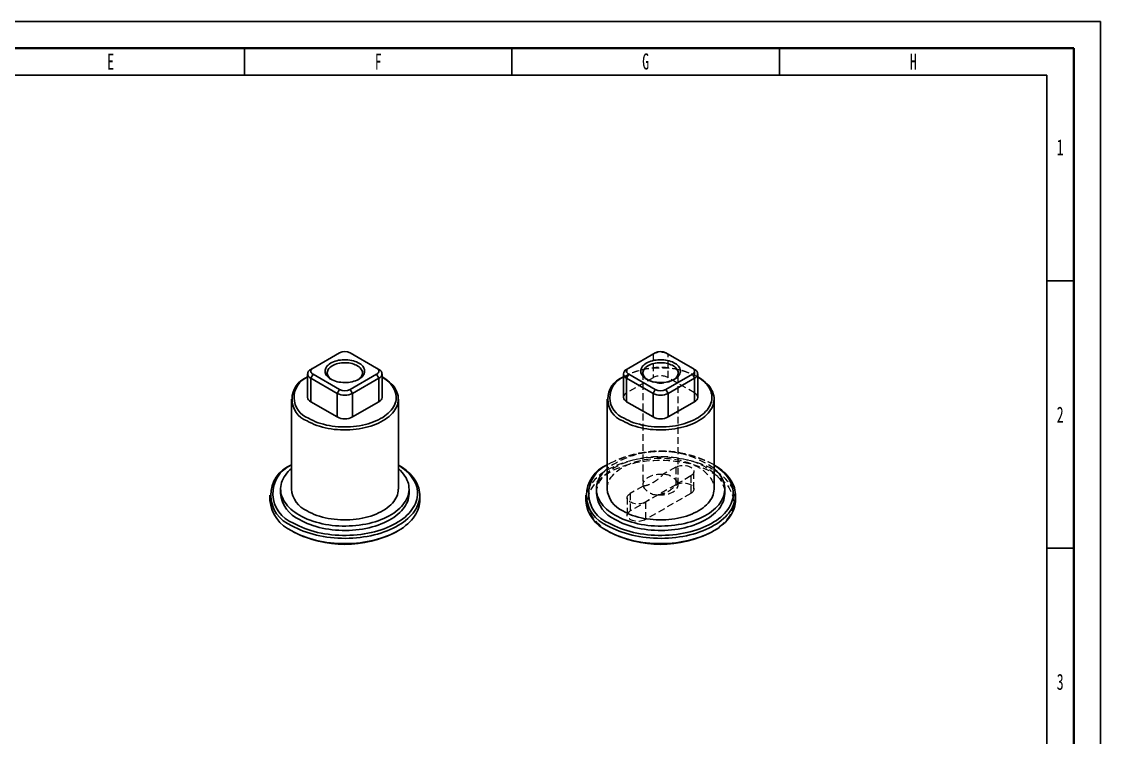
# Model space of a CAD drawing. Header units: millimetres. Extents: x 0 to 420, y 1 to 298.
# Drawn here: x 218.3 to 420, y 164.1 to 298 of the extents above; entities that cross this region are included whole.
import ezdxf

# ---------------------------------------------------------------- set-up
doc = ezdxf.new("R2010")
doc.units = ezdxf.units.MM
doc.linetypes.add('HIDDEN', pattern=[1.905, 1.27, -0.635])
doc.layers.add('SLD-0', color=179, linetype='Continuous')
doc.layers.add('도면층1', color=4, linetype='Continuous', lineweight=35)
doc.layers.add('도면층2', color=3, linetype='Continuous', lineweight=25)
doc.styles.add('SLDTEXTSTYLE9', font='TXT', dxfattribs={"width": 0.638186})

msp = doc.modelspace()

# ---------------------------------------------------------------- linework, layer by layer
at = {"color": 7, "linetype": 'Continuous', "lineweight": 25}
for p, q in [((277.7671, 236.0532), (272.8173, 233.1958)), ((284.6967, 233.1958), (279.747, 236.0532)), ((336.789, 236.0532), (331.8393, 233.1958)), ((343.7187, 233.1958), (338.7689, 236.0532)), ((271.8073, 232.1344), (271.8073, 227.7251)), ((272.8173, 233.1958), (272.393, 232.9508)), ((272.8173, 232.0528), (272.393, 231.318)), ((272.8173, 232.0528), (277.7671, 229.1954)), ((279.747, 229.1954), (284.6967, 232.0528)), ((285.121, 232.9508), (284.6967, 233.1958)), ((285.121, 231.318), (284.6967, 232.0528)), ((285.7068, 227.7251), (285.7068, 232.1344)), ((330.8292, 232.1344), (330.8292, 227.7251)), ((331.8393, 233.1958), (331.415, 232.9508)), ((331.8393, 232.0528), (331.415, 231.318)), ((331.8393, 232.0528), (336.789, 229.1954)), ((338.7689, 229.1954), (343.7187, 232.0528)), ((344.1429, 232.9508), (343.7187, 233.1958)), ((344.1429, 231.318), (343.7187, 232.0528)), ((344.7287, 227.7251), (344.7287, 232.1344)), ((271.8073, 231.5506), (271.6848, 231.4798)), ((277.3428, 228.4606), (272.393, 231.318)), ((272.393, 231.318), (272.393, 226.9087)), ((285.121, 231.318), (280.1712, 228.4606)), ((285.121, 226.9087), (285.121, 231.318)), ((285.8292, 231.4798), (285.7068, 231.5506)), ((330.8292, 231.5506), (330.7068, 231.4798)), ((336.3648, 228.4606), (331.415, 231.318)), ((331.415, 231.318), (331.415, 226.9087)), ((344.1429, 231.318), (339.1932, 228.4606)), ((344.1429, 226.9087), (344.1429, 231.318)), ((344.8512, 231.4798), (344.7287, 231.5506)), ((277.7671, 229.1954), (277.3428, 228.4606)), ((277.3428, 224.0513), (277.3428, 228.4606)), ((279.747, 229.1954), (280.1712, 228.4606)), ((280.1712, 228.4606), (280.1712, 224.0513)), ((336.789, 229.1954), (336.3648, 228.4606)), ((336.3648, 224.0513), (336.3648, 228.4606)), ((338.7689, 229.1954), (339.1932, 228.4606)), ((339.1932, 228.4606), (339.1932, 224.0513)), ((268.757, 227.3985), (268.757, 210.5777)), ((277.3428, 224.0513), (272.393, 226.9087)), ((285.121, 226.9087), (280.1712, 224.0513)), ((288.757, 210.5777), (288.757, 227.3985)), ((327.779, 227.3985), (327.779, 210.5777)), ((336.3648, 224.0513), (331.415, 226.9087)), ((344.1429, 226.9087), (339.1932, 224.0513)), ((347.779, 210.5777), (347.779, 227.3985)), ((266.757, 210.5777), (266.757, 209.7612)), ((290.757, 209.7612), (290.757, 210.5777)), ((325.779, 210.5777), (325.779, 209.7612)), ((349.779, 209.7612), (349.779, 210.5777)), ((264.757, 209.4346), (264.757, 208.4547)), ((292.757, 208.4547), (292.757, 209.4346)), ((323.779, 209.4346), (323.779, 208.4547)), ((351.779, 208.4547), (351.779, 209.4346)), ((268.8559, 202.7408), (269.1388, 202.5774)), ((288.3752, 202.5774), (288.6581, 202.7408)), ((327.8779, 202.7408), (328.1608, 202.5774)), ((347.3972, 202.5774), (347.6801, 202.7408))]:
    msp.add_line(p, q, dxfattribs=at)
at = {"color": 7, "linetype": 'HIDDEN', "lineweight": 18}
for p, q in [((336.3648, 235.8082), (336.789, 236.0532)), ((339.1932, 235.8082), (338.7689, 236.0532)), ((331.415, 232.9508), (336.3648, 235.8082)), ((336.3648, 235.8082), (336.3648, 231.3989)), ((339.1932, 235.8082), (344.1429, 232.9508)), ((339.1932, 231.3989), (339.1932, 235.8082)), ((331.415, 228.5415), (331.415, 232.9508)), ((334.479, 232.2977), (334.479, 211.3943)), ((341.079, 211.3943), (341.079, 232.2977)), ((344.1429, 232.9508), (344.1429, 228.5415)), ((330.9896, 231.6432), (330.8292, 231.5506)), ((336.3648, 231.3989), (331.415, 228.5415)), ((335.1622, 231.1142), (335.4451, 230.9509)), ((344.1429, 228.5415), (339.1932, 231.3989)), ((340.1128, 230.9509), (340.3957, 231.1142)), ((344.7287, 231.5506), (344.5683, 231.6432)), ((328.1608, 215.3119), (327.8779, 215.1485)), ((340.6074, 214.6599), (338.2208, 213.2822)), ((340.6074, 214.6599), (340.6074, 211.3937)), ((344.0216, 210.5773), (344.0216, 213.8435)), ((347.6801, 215.1485), (347.3972, 215.3119)), ((343.4358, 213.0271), (341.0493, 211.6494)), ((343.4358, 213.0271), (343.4358, 209.7609)), ((340.6074, 211.3937), (332.1221, 206.4953)), ((334.5087, 211.1392), (332.1221, 209.7615)), ((332.1221, 209.7615), (332.1221, 206.4953)), ((343.4358, 209.7609), (334.9505, 204.8625)), ((331.5363, 208.945), (331.5363, 205.6789)), ((337.3371, 209.5064), (334.9505, 208.1286)), ((334.9505, 208.1286), (334.9505, 204.8625))]:
    msp.add_line(p, q, dxfattribs=at)
at = {"color": 7, "linetype": 'Continuous', "lineweight": 25, "flags": 128}
for points in [[(276.1407, 231.114), (275.9004, 231.2668), (275.6868, 231.4323), (275.5018, 231.6089), (275.3473, 231.795), (275.2245, 231.9889), (275.1348, 232.1887), (275.0789, 232.3925), (275.0573, 232.5985), (275.0702, 232.8048), (275.1176, 233.0094), (275.199, 233.2103), (275.3136, 233.4058), (275.4603, 233.594), (275.6378, 233.7732), (275.8444, 233.9416), (276.0783, 234.0978), (276.3371, 234.2401), (276.6185, 234.3674), (276.9199, 234.4784), (277.2385, 234.5721), (277.5712, 234.6476), (277.915, 234.7043), (278.2667, 234.7415), (278.6229, 234.7589), (278.9804, 234.7564), (279.3358, 234.734), (279.6858, 234.6919), (280.0271, 234.6305), (280.3566, 234.5504), (280.6712, 234.4523), (280.9678, 234.3371), (281.2438, 234.2059), (281.4966, 234.06), (281.7239, 233.9006), (281.9234, 233.7293), (282.0934, 233.5478), (282.2322, 233.3576), (282.3385, 233.1605), (282.4115, 232.9585), (282.4503, 232.7533), (282.4546, 232.5469), (282.4244, 232.3413), (282.3599, 232.1383), (282.2618, 231.9398), (282.131, 231.7477), (281.9687, 231.5638), (281.7764, 231.3898), (281.5559, 231.2273), (281.3093, 231.0779), (281.0389, 230.9429), (280.7471, 230.8236), (280.4368, 230.7212), (280.1107, 230.6365), (279.7721, 230.5703), (279.4239, 230.5234), (279.0696, 230.496), (278.7123, 230.4885), (278.3554, 230.501), (278.0023, 230.5333), (277.6562, 230.5851), (277.3205, 230.6559), (276.9981, 230.7452), (276.6921, 230.8519), (276.4054, 230.9753), (276.1407, 231.114)], [(281.2242, 231.0325), (281.2636, 231.0586), (281.471, 231.214), (281.6496, 231.3808), (281.7976, 231.5574), (281.9134, 231.7418), (281.9957, 231.9321), (282.0436, 232.1263), (282.0567, 232.3222), (282.0349, 232.518), (281.9783, 232.7114), (281.8875, 232.9004), (281.7636, 233.083), (281.6078, 233.2573), (281.4218, 233.4214), (281.2075, 233.5737), (280.9672, 233.7123), (280.7036, 233.836), (280.4193, 233.9434), (280.1173, 234.0334), (279.801, 234.1049), (279.4736, 234.1573), (279.1385, 234.19), (278.7995, 234.2026), (278.46, 234.195), (278.1236, 234.1673), (277.794, 234.1198), (277.4745, 234.053), (277.1687, 233.9676), (276.8797, 233.8645), (276.6106, 233.7447), (276.3642, 233.6097), (276.1433, 233.4607), (275.95, 233.2994), (275.7864, 233.1274), (275.6544, 232.9467), (275.5553, 232.7591), (275.49, 232.5666), (275.4595, 232.3713), (275.4638, 232.1752), (275.5031, 231.9803), (275.5769, 231.7889), (275.6844, 231.6028), (275.8244, 231.4241), (275.9956, 231.2547), (276.196, 231.0963), (276.2898, 231.0325)], [(335.1627, 231.114), (334.9224, 231.2668), (334.7088, 231.4323), (334.5238, 231.6089), (334.3692, 231.795), (334.2465, 231.9889), (334.1568, 232.1887), (334.1008, 232.3925), (334.0792, 232.5985), (334.0922, 232.8048), (334.1396, 233.0094), (334.2209, 233.2103), (334.3355, 233.4058), (334.4822, 233.594), (334.6598, 233.7732), (334.8664, 233.9416), (335.1002, 234.0978), (335.3591, 234.2401), (335.6405, 234.3674), (335.9419, 234.4784), (336.2604, 234.5721), (336.5932, 234.6476), (336.937, 234.7043), (337.2886, 234.7415), (337.6449, 234.7589), (338.0024, 234.7564), (338.3578, 234.734), (338.7078, 234.6919), (339.0491, 234.6305), (339.3786, 234.5504), (339.6931, 234.4523), (339.9898, 234.3371), (340.2658, 234.2059), (340.5186, 234.06), (340.7458, 233.9006), (340.9454, 233.7293), (341.1153, 233.5478), (341.2541, 233.3576), (341.3605, 233.1605), (341.4334, 232.9585), (341.4722, 232.7533), (341.4765, 232.5469), (341.4463, 232.3413), (341.3819, 232.1383), (341.2838, 231.9398), (341.153, 231.7477), (340.9907, 231.5638), (340.7984, 231.3898), (340.5779, 231.2273), (340.3313, 231.0779), (340.0608, 230.9429), (339.7691, 230.8236), (339.4587, 230.7212), (339.1327, 230.6365), (338.794, 230.5703), (338.4459, 230.5234), (338.0915, 230.496), (337.7343, 230.4885), (337.3774, 230.501), (337.0243, 230.5333), (336.6782, 230.5851), (336.3424, 230.6559), (336.02, 230.7452), (335.7141, 230.8519), (335.4274, 230.9753), (335.1627, 231.114)], [(340.2461, 231.0325), (340.2855, 231.0586), (340.493, 231.214), (340.6716, 231.3808), (340.8196, 231.5574), (340.9353, 231.7418), (341.0176, 231.9321), (341.0656, 232.1263), (341.0787, 232.3222), (341.0568, 232.518), (341.0002, 232.7114), (340.9095, 232.9004), (340.7855, 233.083), (340.6297, 233.2573), (340.4437, 233.4214), (340.2294, 233.5737), (339.9892, 233.7123), (339.7255, 233.836), (339.4412, 233.9434), (339.1393, 234.0334), (338.8229, 234.1049), (338.4955, 234.1573), (338.1605, 234.19), (337.8215, 234.2026), (337.4819, 234.195), (337.1456, 234.1673), (336.8159, 234.1198), (336.4965, 234.053), (336.1907, 233.9676), (335.9017, 233.8645), (335.6326, 233.7447), (335.3862, 233.6097), (335.1652, 233.4607), (334.9719, 233.2994), (334.8084, 233.1274), (334.6764, 232.9467), (334.5772, 232.7591), (334.512, 232.5666), (334.4814, 232.3713), (334.4858, 232.1752), (334.5251, 231.9803), (334.5989, 231.7889), (334.7063, 231.6028), (334.8464, 231.4241), (335.0175, 231.2547), (335.218, 231.0963), (335.3118, 231.0325)], [(272.8173, 233.1958), (272.6746, 233.0994), (272.5598, 232.9912), (272.4758, 232.8741), (272.4245, 232.7508), (272.4073, 232.6243), (272.4245, 232.4979), (272.4758, 232.3746), (272.5598, 232.2574), (272.6746, 232.1493), (272.8173, 232.0528)], [(284.6967, 232.0528), (284.8394, 232.1493), (284.9542, 232.2574), (285.0382, 232.3746), (285.0895, 232.4979), (285.1068, 232.6243), (285.0895, 232.7508), (285.0382, 232.8741), (284.9542, 232.9912), (284.8394, 233.0994), (284.6967, 233.1958)], [(331.8393, 233.1958), (331.6966, 233.0994), (331.5818, 232.9912), (331.4977, 232.8741), (331.4465, 232.7508), (331.4292, 232.6243), (331.4465, 232.4979), (331.4977, 232.3746), (331.5818, 232.2574), (331.6966, 232.1493), (331.8393, 232.0528)], [(343.7187, 232.0528), (343.8613, 232.1493), (343.9761, 232.2574), (344.0602, 232.3746), (344.1115, 232.4979), (344.1287, 232.6243), (344.1115, 232.7508), (344.0602, 232.8741), (343.9761, 232.9912), (343.8613, 233.0994), (343.7187, 233.1958)], [(285.8292, 231.4798), (286.0326, 231.3589), (286.4227, 231.1056), (286.7863, 230.8395), (287.1223, 230.5615), (287.4295, 230.2727), (287.7067, 229.9739), (287.9531, 229.6662), (288.1678, 229.3508), (288.3501, 229.0286), (288.4992, 228.7008), (288.6148, 228.3684), (288.6965, 228.0328), (288.7438, 227.695), (288.7567, 227.3561), (288.7352, 227.0174), (288.6793, 226.68), (288.5891, 226.3451), (288.4651, 226.0138), (288.3076, 225.6872), (288.1171, 225.3666), (287.8944, 225.053), (287.6403, 224.7475), (287.3554, 224.4511), (287.041, 224.1649), (286.698, 223.8898), (286.3276, 223.6268), (285.9311, 223.3768), (285.5099, 223.1407), (285.0654, 222.9192), (284.5992, 222.7132), (284.1128, 222.5234), (283.608, 222.3503), (283.0864, 222.1947), (282.5499, 222.057), (282.0003, 221.9377), (281.4396, 221.8372), (280.8696, 221.7559), (280.2923, 221.694), (279.7098, 221.6519), (279.1239, 221.6295), (278.5368, 221.627), (277.9505, 221.6444), (277.3669, 221.6816), (276.7881, 221.7386), (276.2161, 221.8151), (275.6529, 221.9108), (275.1003, 222.0254), (274.5604, 222.1585), (274.0349, 222.3097), (273.5258, 222.4785), (273.0346, 222.6642), (272.5632, 222.8662), (272.1131, 223.0839), (271.6859, 223.3164)], [(271.9688, 223.8063), (272.3869, 223.579), (272.8278, 223.3665), (273.29, 223.1696), (273.7717, 222.989), (274.2712, 222.8254), (274.7868, 222.6793), (275.3167, 222.5512), (275.8588, 222.4417), (276.4113, 222.3511), (276.9723, 222.2797), (277.5396, 222.2279), (278.1112, 222.1957), (278.6852, 222.1833), (279.2594, 222.1907), (279.8319, 222.218), (280.4005, 222.2649), (280.9632, 222.3314), (281.518, 222.4173), (282.0629, 222.5221), (282.596, 222.6455), (283.1153, 222.7872), (283.6191, 222.9465), (284.1054, 223.1229), (284.5726, 223.3158), (285.019, 223.5244), (285.4429, 223.7481), (285.8429, 223.9861), (286.2176, 224.2374), (286.5656, 224.5012), (286.8856, 224.7766), (287.1765, 225.0625), (287.4372, 225.3579), (287.6669, 225.6619), (287.8647, 225.9732), (288.0299, 226.2907), (288.1619, 226.6134), (288.2602, 226.9401), (288.3245, 227.2696), (288.3546, 227.6007), (288.3503, 227.9323), (288.3117, 228.2631), (288.2388, 228.592), (288.132, 228.9178), (287.9917, 229.2394), (287.8183, 229.5555), (287.6124, 229.865), (287.3749, 230.1669), (287.1065, 230.4601), (286.8082, 230.7435), (286.4811, 231.016), (286.1264, 231.2768), (285.7453, 231.5249), (285.7068, 231.5483)], [(344.8512, 231.4798), (345.0546, 231.3589), (345.4447, 231.1056), (345.8083, 230.8395), (346.1443, 230.5615), (346.4514, 230.2727), (346.7287, 229.9739), (346.9751, 229.6662), (347.1898, 229.3508), (347.372, 229.0286), (347.5212, 228.7008), (347.6368, 228.3684), (347.7184, 228.0328), (347.7658, 227.695), (347.7787, 227.3561), (347.7572, 227.0174), (347.7012, 226.68), (347.6111, 226.3451), (347.487, 226.0138), (347.3295, 225.6872), (347.1391, 225.3666), (346.9164, 225.053), (346.6622, 224.7475), (346.3774, 224.4511), (346.063, 224.1649), (345.7199, 223.8898), (345.3496, 223.6268), (344.9531, 223.3768), (344.5319, 223.1407), (344.0874, 222.9192), (343.6211, 222.7132), (343.1348, 222.5234), (342.6299, 222.3503), (342.1084, 222.1947), (341.5719, 222.057), (341.0223, 221.9377), (340.4616, 221.8372), (339.8916, 221.7559), (339.3143, 221.694), (338.7317, 221.6519), (338.1459, 221.6295), (337.5588, 221.627), (336.9724, 221.6444), (336.3889, 221.6816), (335.8101, 221.7386), (335.2381, 221.8151), (334.6748, 221.9108), (334.1223, 222.0254), (333.5824, 222.1585), (333.0569, 222.3097), (332.5477, 222.4785), (332.0566, 222.6642), (331.5851, 222.8662), (331.1351, 223.0839), (330.7079, 223.3164)], [(330.9907, 223.8063), (331.4089, 223.579), (331.8498, 223.3665), (332.3119, 223.1696), (332.7936, 222.989), (333.2932, 222.8254), (333.8088, 222.6793), (334.3386, 222.5512), (334.8808, 222.4417), (335.4333, 222.3511), (335.9942, 222.2797), (336.5615, 222.2279), (337.1332, 222.1957), (337.7072, 222.1833), (338.2814, 222.1907), (338.8538, 222.218), (339.4224, 222.2649), (339.9851, 222.3314), (340.5399, 222.4173), (341.0848, 222.5221), (341.6179, 222.6455), (342.1373, 222.7872), (342.641, 222.9465), (343.1274, 223.1229), (343.5946, 223.3158), (344.0409, 223.5244), (344.4649, 223.7481), (344.8649, 223.9861), (345.2396, 224.2374), (345.5875, 224.5012), (345.9075, 224.7766), (346.1984, 225.0625), (346.4592, 225.3579), (346.6889, 225.6619), (346.8867, 225.9732), (347.0519, 226.2907), (347.1839, 226.6134), (347.2822, 226.9401), (347.3465, 227.2696), (347.3766, 227.6007), (347.3723, 227.9323), (347.3336, 228.2631), (347.2608, 228.592), (347.154, 228.9178), (347.0136, 229.2394), (346.8402, 229.5555), (346.6344, 229.865), (346.3969, 230.1669), (346.1285, 230.4601), (345.8302, 230.7435), (345.5031, 231.016), (345.1484, 231.2768), (344.7672, 231.5249), (344.7287, 231.5483)], [(268.757, 214.407), (268.5004, 214.1737), (268.1834, 213.8535), (267.8964, 213.524), (267.6401, 213.1861), (267.4154, 212.8408), (267.2228, 212.4892), (267.063, 212.1321), (266.9362, 211.7706), (266.843, 211.4057), (266.7836, 211.0385), (266.7581, 210.6699), (266.7666, 210.3012), (266.8091, 209.9331), (266.8854, 209.567), (266.9954, 209.2036), (267.1388, 208.8442), (267.3151, 208.4897), (267.5238, 208.1411), (267.7644, 207.7995), (268.0361, 207.4656), (268.3382, 207.1407), (268.6698, 206.8254), (269.0301, 206.5208), (269.4179, 206.2277), (269.8321, 205.9469), (270.2717, 205.6793)], [(288.757, 215.0908), (288.8983, 215.0063), (289.3632, 214.71), (289.8022, 214.4007), (290.2141, 214.0793), (290.598, 213.7466), (290.9529, 213.4032), (291.2779, 213.0502), (291.5723, 212.6883), (291.8354, 212.3185), (292.0664, 211.9416), (292.2649, 211.5585), (292.4303, 211.1703), (292.5623, 210.7778), (292.6605, 210.382), (292.7246, 209.9839), (292.7546, 209.5845), (292.7503, 209.1847), (292.7118, 208.7855), (292.6391, 208.3879), (292.5325, 207.9929), (292.3921, 207.6014), (292.2184, 207.2143), (292.0117, 206.8327), (291.7726, 206.4575), (291.5016, 206.0896), (291.1995, 205.7298), (290.8669, 205.3791), (290.5047, 205.0384), (290.1137, 204.7084), (289.6949, 204.3899), (289.2494, 204.0838), (288.7782, 203.7908), (288.2824, 203.5116), (287.7634, 203.247), (287.2223, 202.9974), (286.6605, 202.7636), (286.0794, 202.5461), (285.4803, 202.3455), (284.8648, 202.1622), (284.2343, 201.9968), (283.5905, 201.8495), (282.9348, 201.7208), (282.2688, 201.611), (281.5943, 201.5203), (280.9129, 201.4489), (280.2261, 201.3972), (279.5358, 201.3651), (278.8436, 201.3527), (278.1511, 201.3601), (277.4602, 201.3873), (276.7724, 201.4342), (276.0895, 201.5006), (275.4131, 201.5865), (274.7448, 201.6915), (274.0864, 201.8156), (273.4395, 201.9582), (272.8055, 202.1192), (272.1861, 202.298), (271.5828, 202.4944), (270.997, 202.7077), (270.4303, 202.9374), (269.8839, 203.1831), (269.3592, 203.4441), (268.8575, 203.7197)], [(269.1404, 204.2096), (269.6357, 203.9377), (270.1541, 203.6805), (270.6942, 203.4386), (271.2546, 203.2127), (271.834, 203.0034), (272.431, 202.8111), (273.0438, 202.6364), (273.6712, 202.4797), (274.3113, 202.3414), (274.9627, 202.2218), (275.6237, 202.1213), (276.2926, 202.0401), (276.9677, 201.9783), (277.6474, 201.9363), (278.3298, 201.914), (279.0133, 201.9115), (279.6962, 201.9288), (280.3767, 201.966), (281.0531, 202.0228), (281.7238, 202.0992), (282.3869, 202.1949), (283.0408, 202.3097), (283.6839, 202.4434), (284.3146, 202.5955), (284.9313, 202.7658), (285.5323, 202.9537), (286.1163, 203.1588), (286.6816, 203.3806), (287.2269, 203.6186), (287.7508, 203.872), (288.2521, 204.1403), (288.7293, 204.4228), (289.1813, 204.7188), (289.607, 205.0275), (290.0053, 205.3482), (290.3752, 205.68), (290.7157, 206.0222), (291.026, 206.3738), (291.3054, 206.7339), (291.553, 207.1017), (291.7683, 207.4762), (291.9507, 207.8565), (292.0998, 208.2416), (292.2152, 208.6305), (292.2966, 209.0223), (292.3439, 209.416), (292.3567, 209.8105), (292.3353, 210.2049), (292.2795, 210.5982), (292.1896, 210.9894), (292.0657, 211.3774), (291.9082, 211.7614), (291.7175, 212.1404), (291.4941, 212.5133), (291.2385, 212.8792), (290.9513, 213.2373), (290.6334, 213.5866), (290.2854, 213.9263), (289.9084, 214.2554), (289.5031, 214.5732), (289.0707, 214.8788), (288.757, 215.0823)], [(270.2717, 205.6793), (270.7354, 205.4255), (271.2217, 205.1864), (271.7295, 204.9625), (272.2571, 204.7545), (272.8032, 204.5631), (273.3661, 204.3887), (273.9444, 204.2318), (274.5362, 204.0929), (275.1401, 203.9724), (275.7542, 203.8707), (276.3768, 203.7879), (277.0061, 203.7244), (277.6404, 203.6803), (278.2779, 203.6558), (278.9167, 203.6509), (279.5551, 203.6656), (280.1912, 203.6999), (280.8233, 203.7537), (281.4495, 203.8269), (282.0681, 203.9192), (282.6772, 204.0304), (283.2753, 204.1601), (283.8606, 204.308), (284.4314, 204.4737), (284.9861, 204.6567), (285.5231, 204.8565), (286.041, 205.0725), (286.5382, 205.3041), (287.0134, 205.5506), (287.4652, 205.8114), (287.8922, 206.0857), (288.2934, 206.3728), (288.6676, 206.6717), (289.0136, 206.9818), (289.3306, 207.302), (289.6176, 207.6315), (289.8739, 207.9694), (290.0986, 208.3146), (290.2912, 208.6663), (290.451, 209.0234), (290.5778, 209.3849), (290.671, 209.7498), (290.7304, 210.117), (290.7559, 210.4855), (290.7474, 210.8543), (290.7049, 211.2223), (290.6286, 211.5885), (290.5186, 211.9518), (290.3752, 212.3112), (290.1989, 212.6657), (289.9902, 213.0143), (289.7497, 213.356), (289.4779, 213.6898), (289.1758, 214.0148), (288.8442, 214.33), (288.757, 214.407)], [(327.779, 214.407), (327.5223, 214.1737), (327.2053, 213.8535), (326.9183, 213.524), (326.6621, 213.1861), (326.4374, 212.8408), (326.2448, 212.4892), (326.0849, 212.1321), (325.9582, 211.7706), (325.865, 211.4057), (325.8055, 211.0385), (325.78, 210.6699), (325.7885, 210.3012), (325.831, 209.9331), (325.9074, 209.567), (326.0174, 209.2036), (326.1608, 208.8442), (326.337, 208.4897), (326.5458, 208.1411), (326.7863, 207.7995), (327.058, 207.4656), (327.3601, 207.1407), (327.6918, 206.8254), (328.052, 206.5208), (328.4398, 206.2277), (328.8541, 205.9469), (329.2937, 205.6793)], [(347.779, 215.0908), (347.9203, 215.0063), (348.3852, 214.71), (348.8241, 214.4007), (349.236, 214.0793), (349.6199, 213.7466), (349.9748, 213.4032), (350.2999, 213.0502), (350.5943, 212.6883), (350.8573, 212.3185), (351.0884, 211.9416), (351.2869, 211.5585), (351.4523, 211.1703), (351.5843, 210.7778), (351.6824, 210.382), (351.7466, 209.9839), (351.7766, 209.5845), (351.7723, 209.1847), (351.7337, 208.7855), (351.6611, 208.3879), (351.5544, 207.9929), (351.4141, 207.6014), (351.2403, 207.2143), (351.0337, 206.8327), (350.7946, 206.4575), (350.5236, 206.0896), (350.2215, 205.7298), (349.8889, 205.3791), (349.5266, 205.0384), (349.1357, 204.7084), (348.7169, 204.3899), (348.2714, 204.0838), (347.8001, 203.7908), (347.3044, 203.5116), (346.7854, 203.247), (346.2443, 202.9974), (345.6825, 202.7636), (345.1013, 202.5461), (344.5023, 202.3455), (343.8867, 202.1622), (343.2563, 201.9968), (342.6124, 201.8495), (341.9567, 201.7208), (341.2908, 201.611), (340.6163, 201.5203), (339.9348, 201.4489), (339.2481, 201.3972), (338.5578, 201.3651), (337.8655, 201.3527), (337.1731, 201.3601), (336.4821, 201.3873), (335.7944, 201.4342), (335.1114, 201.5006), (334.435, 201.5865), (333.7668, 201.6915), (333.1084, 201.8156), (332.4614, 201.9582), (331.8275, 202.1192), (331.2081, 202.298), (330.6047, 202.4944), (330.019, 202.7077), (329.4522, 202.9374), (328.9058, 203.1831), (328.3812, 203.4441), (327.8795, 203.7197)], [(328.1623, 204.2096), (328.6576, 203.9377), (329.176, 203.6805), (329.7161, 203.4386), (330.2766, 203.2127), (330.856, 203.0034), (331.4529, 202.8111), (332.0658, 202.6364), (332.6931, 202.4797), (333.3333, 202.3414), (333.9847, 202.2218), (334.6457, 202.1213), (335.3146, 202.0401), (335.9897, 201.9783), (336.6693, 201.9363), (337.3518, 201.914), (338.0353, 201.9115), (338.7182, 201.9288), (339.3987, 201.966), (340.0751, 202.0228), (340.7457, 202.0992), (341.4088, 202.1949), (342.0628, 202.3097), (342.7059, 202.4434), (343.3366, 202.5955), (343.9532, 202.7658), (344.5543, 202.9537), (345.1382, 203.1588), (345.7036, 203.3806), (346.2489, 203.6186), (346.7728, 203.872), (347.274, 204.1403), (347.7512, 204.4228), (348.2033, 204.7188), (348.629, 205.0275), (349.0273, 205.3482), (349.3971, 205.68), (349.7377, 206.0222), (350.048, 206.3738), (350.3273, 206.7339), (350.5749, 207.1017), (350.7903, 207.4762), (350.9727, 207.8565), (351.1218, 208.2416), (351.2372, 208.6305), (351.3186, 209.0223), (351.3658, 209.416), (351.3787, 209.8105), (351.3572, 210.2049), (351.3015, 210.5982), (351.2115, 210.9894), (351.0877, 211.3774), (350.9302, 211.7614), (350.7395, 212.1404), (350.516, 212.5133), (350.2604, 212.8792), (349.9733, 213.2373), (349.6553, 213.5866), (349.3074, 213.9263), (348.9303, 214.2554), (348.5251, 214.5732), (348.0927, 214.8788), (347.779, 215.0823)], [(329.2937, 205.6793), (329.7573, 205.4255), (330.2437, 205.1864), (330.7514, 204.9625), (331.2791, 204.7545), (331.8251, 204.5631), (332.3881, 204.3887), (332.9663, 204.2318), (333.5582, 204.0929), (334.162, 203.9724), (334.7761, 203.8707), (335.3987, 203.7879), (336.0281, 203.7244), (336.6624, 203.6803), (337.2999, 203.6558), (337.9387, 203.6509), (338.5771, 203.6656), (339.2132, 203.6999), (339.8453, 203.7537), (340.4715, 203.8269), (341.09, 203.9192), (341.6992, 204.0304), (342.2973, 204.1601), (342.8825, 204.308), (343.4533, 204.4737), (344.008, 204.6567), (344.5451, 204.8565), (345.063, 205.0725), (345.5602, 205.3041), (346.0354, 205.5506), (346.4871, 205.8114), (346.9142, 206.0857), (347.3154, 206.3728), (347.6895, 206.6717), (348.0356, 206.9818), (348.3526, 207.302), (348.6396, 207.6315), (348.8958, 207.9694), (349.1206, 208.3146), (349.3131, 208.6663), (349.473, 209.0234), (349.5997, 209.3849), (349.6929, 209.7498), (349.7524, 210.117), (349.7779, 210.4855), (349.7694, 210.8543), (349.7269, 211.2223), (349.6505, 211.5885), (349.5405, 211.9518), (349.3972, 212.3112), (349.2209, 212.6657), (349.0122, 213.0143), (348.7716, 213.356), (348.4999, 213.6898), (348.1978, 214.0148), (347.8662, 214.33), (347.779, 214.407)], [(290.757, 209.7612), (290.7559, 209.669), (290.7304, 209.3004), (290.671, 208.9332), (290.5778, 208.5683), (290.451, 208.2068), (290.2912, 207.8498), (290.0986, 207.4981), (289.8739, 207.1528), (289.6176, 206.815), (289.3306, 206.4854), (289.0136, 206.1652), (288.6676, 205.8552), (288.2934, 205.5562), (287.8922, 205.2692), (287.4652, 204.9949), (287.0134, 204.7341), (286.5382, 204.4875), (286.041, 204.2559), (285.5231, 204.0399), (284.9861, 203.8402), (284.4314, 203.6572), (283.8606, 203.4915), (283.2753, 203.3436), (282.6772, 203.2138), (282.0681, 203.1027), (281.4495, 203.0104), (280.8233, 202.9372), (280.1912, 202.8834), (279.5551, 202.8491), (278.9167, 202.8344), (278.2779, 202.8393), (277.6404, 202.8638), (277.0061, 202.9079), (276.3768, 202.9714), (275.7542, 203.0541), (275.1401, 203.1559), (274.5362, 203.2764), (273.9444, 203.4153), (273.3661, 203.5721), (272.8032, 203.7465), (272.2571, 203.938), (271.7295, 204.1459), (271.2217, 204.3698), (270.7354, 204.609), (270.2717, 204.8627)], [(288.757, 210.5777), (288.7567, 210.5354), (288.7352, 210.1966), (288.6793, 209.8592), (288.5891, 209.5243), (288.4651, 209.193), (288.3076, 208.8665), (288.1171, 208.5459), (287.8944, 208.2323), (287.6403, 207.9267), (287.3554, 207.6303), (287.041, 207.3441), (286.698, 207.069), (286.3276, 206.806), (285.9311, 206.5561), (285.5099, 206.3199), (285.0654, 206.0985), (284.5992, 205.8925), (284.1128, 205.7026), (283.608, 205.5296), (283.0864, 205.3739), (282.5499, 205.2362), (282.0003, 205.1169), (281.4396, 205.0164), (280.8696, 204.9351), (280.2923, 204.8733), (279.7098, 204.8311), (279.1239, 204.8087), (278.5368, 204.8063), (277.9505, 204.8237), (277.3669, 204.8609), (276.7881, 204.9179), (276.2161, 204.9943), (275.6529, 205.09), (275.1003, 205.2046), (274.5604, 205.3378), (274.0349, 205.489), (273.5258, 205.6578), (273.0346, 205.8435), (272.5632, 206.0455), (272.1131, 206.2632), (271.6859, 206.4957)], [(349.779, 209.7612), (349.7779, 209.669), (349.7524, 209.3004), (349.6929, 208.9332), (349.5997, 208.5683), (349.473, 208.2068), (349.3131, 207.8498), (349.1206, 207.4981), (348.8958, 207.1528), (348.6396, 206.815), (348.3526, 206.4854), (348.0356, 206.1652), (347.6895, 205.8552), (347.3154, 205.5562), (346.9142, 205.2692), (346.4871, 204.9949), (346.0354, 204.7341), (345.5602, 204.4875), (345.063, 204.2559), (344.5451, 204.0399), (344.008, 203.8402), (343.4533, 203.6572), (342.8825, 203.4915), (342.2973, 203.3436), (341.6992, 203.2138), (341.09, 203.1027), (340.4715, 203.0104), (339.8453, 202.9372), (339.2132, 202.8834), (338.5771, 202.8491), (337.9387, 202.8344), (337.2999, 202.8393), (336.6624, 202.8638), (336.0281, 202.9079), (335.3987, 202.9714), (334.7761, 203.0541), (334.162, 203.1559), (333.5582, 203.2764), (332.9663, 203.4153), (332.3881, 203.5721), (331.8251, 203.7465), (331.2791, 203.938), (330.7514, 204.1459), (330.2437, 204.3698), (329.7573, 204.609), (329.2937, 204.8627)], [(347.779, 210.5777), (347.7787, 210.5354), (347.7572, 210.1966), (347.7012, 209.8592), (347.6111, 209.5243), (347.487, 209.193), (347.3295, 208.8665), (347.1391, 208.5459), (346.9164, 208.2323), (346.6622, 207.9267), (346.3774, 207.6303), (346.063, 207.3441), (345.7199, 207.069), (345.3496, 206.806), (344.9531, 206.5561), (344.5319, 206.3199), (344.0874, 206.0985), (343.6211, 205.8925), (343.1348, 205.7026), (342.6299, 205.5296), (342.1084, 205.3739), (341.5719, 205.2362), (341.0223, 205.1169), (340.4616, 205.0164), (339.8916, 204.9351), (339.3143, 204.8733), (338.7317, 204.8311), (338.1459, 204.8087), (337.5588, 204.8063), (336.9724, 204.8237), (336.3889, 204.8609), (335.8101, 204.9179), (335.2381, 204.9943), (334.6748, 205.09), (334.1223, 205.2046), (333.5824, 205.3378), (333.0569, 205.489), (332.5477, 205.6578), (332.0566, 205.8435), (331.5851, 206.0455), (331.1351, 206.2632), (330.7079, 206.4957)], [(268.8575, 202.7399), (269.3592, 202.4642), (269.8839, 202.2033), (270.4303, 201.9576), (270.997, 201.7278), (271.5828, 201.5145), (272.1861, 201.3182), (272.8055, 201.1393), (273.4395, 200.9784), (274.0864, 200.8357), (274.7448, 200.7117), (275.4131, 200.6066), (276.0895, 200.5208), (276.7724, 200.4543), (277.4602, 200.4074), (278.1511, 200.3803), (278.8436, 200.3729), (279.5358, 200.3852), (280.2261, 200.4173), (280.9129, 200.4691), (281.5943, 200.5404), (282.2688, 200.6311), (282.9348, 200.7409), (283.5905, 200.8696), (284.2343, 201.0169), (284.8648, 201.1824), (285.4803, 201.3657), (286.0794, 201.5663), (286.6605, 201.7838), (287.2223, 202.0176), (287.7634, 202.2671), (288.2824, 202.5318), (288.7782, 202.811), (289.2494, 203.104), (289.6949, 203.4101), (290.1137, 203.7285), (290.5047, 204.0585), (290.8669, 204.3993), (291.1995, 204.75), (291.5016, 205.1097), (291.7726, 205.4777), (292.0117, 205.8529), (292.2184, 206.2345), (292.3921, 206.6215), (292.5325, 207.013), (292.6391, 207.4081), (292.7118, 207.8057), (292.7503, 208.2049), (292.757, 208.4547)], [(327.8795, 202.7399), (328.3812, 202.4642), (328.9058, 202.2033), (329.4522, 201.9576), (330.019, 201.7278), (330.6047, 201.5145), (331.2081, 201.3182), (331.8275, 201.1393), (332.4614, 200.9784), (333.1084, 200.8357), (333.7668, 200.7117), (334.435, 200.6066), (335.1114, 200.5208), (335.7944, 200.4543), (336.4821, 200.4074), (337.1731, 200.3803), (337.8655, 200.3729), (338.5578, 200.3852), (339.2481, 200.4173), (339.9348, 200.4691), (340.6163, 200.5404), (341.2908, 200.6311), (341.9567, 200.7409), (342.6124, 200.8696), (343.2563, 201.0169), (343.8867, 201.1824), (344.5023, 201.3657), (345.1013, 201.5663), (345.6825, 201.7838), (346.2443, 202.0176), (346.7854, 202.2671), (347.3044, 202.5318), (347.8001, 202.811), (348.2714, 203.104), (348.7169, 203.4101), (349.1357, 203.7285), (349.5266, 204.0585), (349.8889, 204.3993), (350.2215, 204.75), (350.5236, 205.1097), (350.7946, 205.4777), (351.0337, 205.8529), (351.2403, 206.2345), (351.4141, 206.6215), (351.5544, 207.013), (351.6611, 207.4081), (351.7337, 207.8057), (351.7723, 208.2049), (351.779, 208.4547)]]:
    msp.add_lwpolyline(points, dxfattribs=at)
at = {"color": 7, "linetype": 'HIDDEN', "lineweight": 18, "flags": 128}
for points in [[(351.779, 208.4547), (351.7766, 208.6047), (351.7466, 209.0041), (351.6824, 209.4022), (351.5843, 209.798), (351.4523, 210.1904), (351.2869, 210.5787), (351.0884, 210.9617), (350.8573, 211.3386), (350.5943, 211.7085), (350.2999, 212.0703), (349.9748, 212.4234), (349.6199, 212.7667), (349.236, 213.0995), (348.8241, 213.4209), (348.3852, 213.7301), (347.9203, 214.0265), (347.4306, 214.3092), (346.9172, 214.5776), (346.3815, 214.831), (345.8248, 215.0688), (345.2484, 215.2904), (344.6536, 215.4952), (344.0421, 215.6829), (343.4152, 215.8529), (342.7746, 216.0047), (342.1217, 216.1381), (341.4582, 216.2527), (340.7856, 216.3482), (340.1058, 216.4243), (339.4202, 216.481), (338.7306, 216.5181), (338.0387, 216.5354), (337.3461, 216.5329), (336.6546, 216.5106), (335.9659, 216.4687), (335.2816, 216.4071), (334.6034, 216.3261), (333.933, 216.2258), (333.272, 216.1065), (332.622, 215.9685), (331.9846, 215.812), (331.3615, 215.6376), (330.754, 215.4456), (330.1637, 215.2365), (329.5921, 215.0108), (329.0404, 214.7691), (328.5102, 214.5119), (328.0027, 214.2398), (327.519, 213.9536), (327.0605, 213.654), (326.6282, 213.3416), (326.2232, 213.0173), (325.8465, 212.6818), (325.499, 212.336), (325.1815, 211.9807), (324.8949, 211.6167), (324.6398, 211.245), (324.4168, 210.8665), (324.2266, 210.4821), (324.0695, 210.0927), (323.946, 209.6993), (323.8563, 209.3028), (323.8006, 208.9043), (323.7792, 208.5047), (323.779, 208.4547)], [(328.1623, 202.5765), (327.6913, 202.8625), (327.2457, 203.1617), (326.8268, 203.4735), (326.4355, 203.7971), (326.0729, 204.1316), (325.7398, 204.4762), (325.4372, 204.83), (325.1657, 205.1921), (324.9261, 205.5617), (324.719, 205.9377), (324.5448, 206.3193), (324.4041, 206.7054), (324.2972, 207.0952), (324.2243, 207.4875), (324.1857, 207.8815), (324.1814, 208.2761), (324.2114, 208.6703), (324.2758, 209.0632), (324.3742, 209.4536), (324.5065, 209.8408), (324.6723, 210.2236), (324.8713, 210.6011), (325.1028, 210.9724), (325.3664, 211.3365), (325.6613, 211.6924), (325.9868, 212.0394), (326.3421, 212.3765), (326.7263, 212.7029), (327.1385, 213.0177), (327.5775, 213.3201), (328.0422, 213.6095), (328.5316, 213.885), (329.0443, 214.1459), (329.5791, 214.3917), (330.1346, 214.6216), (330.7095, 214.8351), (331.3021, 215.0317), (331.9112, 215.2109), (332.535, 215.3721), (333.1721, 215.5151), (333.8209, 215.6394), (334.4796, 215.7447), (335.1467, 215.8308), (335.8204, 215.8974), (336.4991, 215.9444), (337.181, 215.9716), (337.8644, 215.9791), (338.5476, 215.9667), (339.2289, 215.9345), (339.9065, 215.8826), (340.5787, 215.8111), (341.2438, 215.7201), (341.9002, 215.6101), (342.5462, 215.4811), (343.1802, 215.3335), (343.8005, 215.1677), (344.4056, 214.9842), (344.9939, 214.7833), (345.564, 214.5656), (346.1145, 214.3317), (346.6439, 214.0821), (347.1509, 213.8174), (347.6342, 213.5384), (348.0927, 213.2457), (348.5251, 212.9401), (348.9303, 212.6223), (349.3074, 212.2932), (349.6553, 211.9536), (349.9733, 211.6043), (350.2604, 211.2462), (350.516, 210.8802), (350.7395, 210.5073), (350.9302, 210.1283), (351.0877, 209.7444), (351.2115, 209.3563), (351.3015, 208.9651), (351.3572, 208.5718), (351.3787, 208.1774), (351.3658, 207.7829), (351.3186, 207.3893), (351.2372, 206.9975), (351.1218, 206.6085), (350.9727, 206.2234), (350.7903, 205.8432), (350.5749, 205.4686), (350.3273, 205.1008), (350.048, 204.7407), (349.7377, 204.3891), (349.3971, 204.047), (349.0273, 203.7151), (348.629, 203.3944), (348.2033, 203.0857), (347.7512, 202.7897), (347.3972, 202.5774)], [(325.779, 209.7612), (325.78, 209.8534), (325.8055, 210.2219), (325.865, 210.5892), (325.9582, 210.954), (326.0849, 211.3155), (326.2448, 211.6726), (326.4374, 212.0243), (326.6621, 212.3696), (326.9183, 212.7074), (327.2053, 213.0369), (327.5223, 213.3572), (327.8684, 213.6672), (328.2425, 213.9662), (328.6437, 214.2532), (329.0708, 214.5275), (329.5226, 214.7883), (329.9977, 215.0349), (330.495, 215.2665), (331.0128, 215.4824), (331.5499, 215.6822), (332.1046, 215.8652), (332.6754, 216.0309), (333.2607, 216.1788), (333.8587, 216.3086), (334.4679, 216.4197), (335.0865, 216.512), (335.7127, 216.5852), (336.3447, 216.639), (336.9808, 216.6733), (337.6192, 216.688), (338.2581, 216.6831), (338.8955, 216.6586), (339.5299, 216.6145), (340.1592, 216.551), (340.7818, 216.4682), (341.3959, 216.3665), (341.9997, 216.246), (342.5916, 216.1071), (343.1698, 215.9503), (343.7328, 215.7759), (344.2789, 215.5844), (344.8065, 215.3764), (345.3142, 215.1526), (345.8006, 214.9134), (346.2642, 214.6596), (346.7038, 214.392), (347.1181, 214.1112), (347.5059, 213.8181), (347.8662, 213.5135), (348.1978, 213.1983), (348.4999, 212.8733), (348.7716, 212.5395), (349.0122, 212.1978), (349.2209, 211.8492), (349.3972, 211.4947), (349.5405, 211.1353), (349.6505, 210.772), (349.7269, 210.4058), (349.7694, 210.0378), (349.779, 209.7612)], [(327.779, 210.5777), (327.7857, 210.7896), (327.8245, 211.1278), (327.8975, 211.4641), (328.0047, 211.7973), (328.1455, 212.1264), (328.3195, 212.4501), (328.5262, 212.7673), (328.7647, 213.077), (329.0344, 213.3781), (329.3341, 213.6696), (329.663, 213.9503), (330.0198, 214.2195), (330.4034, 214.4761), (330.8125, 214.7193), (331.2455, 214.9481), (331.7011, 215.162), (332.1776, 215.36), (332.6734, 215.5415), (333.1868, 215.7059), (333.7161, 215.8527), (334.2593, 215.9812), (334.8147, 216.0912), (335.3803, 216.1821), (335.9542, 216.2537), (336.5344, 216.3057), (337.1188, 216.338), (337.7056, 216.3505), (338.2926, 216.343), (338.8778, 216.3157), (339.4592, 216.2685), (340.0348, 216.2018), (340.6027, 216.1157), (341.1608, 216.0105), (341.7073, 215.8865), (342.2402, 215.7443), (342.7578, 215.5842), (343.2581, 215.4069), (343.7396, 215.213), (344.2006, 215.003), (344.6394, 214.7778), (345.0546, 214.5382), (345.4447, 214.2849), (345.8083, 214.0188), (346.1443, 213.7408), (346.4514, 213.4519), (346.7287, 213.1532), (346.9751, 212.8455), (347.1898, 212.53), (347.372, 212.2078), (347.5212, 211.88), (347.6368, 211.5477), (347.7184, 211.2121), (347.7658, 210.8742), (347.779, 210.5777)], [(340.6074, 214.6599), (340.8041, 214.7595), (341.0216, 214.8434), (341.2562, 214.9102), (341.504, 214.9587), (341.7606, 214.9882), (342.0216, 214.9981), (342.2827, 214.9882), (342.5392, 214.9587), (342.787, 214.9102), (343.0216, 214.8434), (343.2391, 214.7595), (343.4358, 214.6599), (343.6083, 214.5464), (343.7537, 214.4208), (343.8694, 214.2853), (343.9535, 214.1423), (344.0045, 213.9942), (344.0216, 213.8435), (344.0045, 213.6928), (343.9535, 213.5447), (343.8694, 213.4017), (343.7537, 213.2662), (343.6083, 213.1406), (343.4358, 213.0271)], [(338.2208, 213.2822), (337.8849, 213.2983), (337.5479, 213.2946), (337.2133, 213.2711), (336.8846, 213.228), (336.5652, 213.1658), (336.2585, 213.0851), (335.9677, 212.9867), (335.6957, 212.8717), (335.4455, 212.7413), (335.2197, 212.5969), (335.0205, 212.4399), (334.8501, 212.272), (334.7103, 212.095), (334.6025, 211.9106), (334.5278, 211.7208), (334.4871, 211.5277), (334.4807, 211.3331), (334.5087, 211.1392)], [(334.9505, 208.1286), (334.7538, 208.0291), (334.5363, 207.9452), (334.3017, 207.8784), (334.054, 207.8298), (333.7974, 207.8003), (333.5363, 207.7905), (333.2753, 207.8003), (333.0187, 207.8298), (332.771, 207.8784), (332.5363, 207.9452), (332.3188, 208.0291), (332.1221, 208.1286), (331.9496, 208.2422), (331.8043, 208.3678), (331.6886, 208.5032), (331.6045, 208.6462), (331.5534, 208.7943), (331.5363, 208.945), (331.5534, 209.0957), (331.6045, 209.2439), (331.6886, 209.3869), (331.8043, 209.5223), (331.9496, 209.6479), (332.1221, 209.7615)], [(337.3371, 209.5064), (337.673, 209.4902), (338.01, 209.4939), (338.3446, 209.5174), (338.6733, 209.5605), (338.9927, 209.6228), (339.2994, 209.7035), (339.5903, 209.8018), (339.8622, 209.9168), (340.1124, 210.0472), (340.3383, 210.1916), (340.5374, 210.3486), (340.7078, 210.5165), (340.8477, 210.6936), (340.9555, 210.878), (341.0301, 211.0677), (341.0709, 211.2609), (341.0773, 211.4554), (341.0493, 211.6494)], [(340.6074, 211.3937), (340.8041, 211.4933), (341.0216, 211.5772), (341.2562, 211.644), (341.504, 211.6926), (341.7606, 211.722), (342.0216, 211.7319), (342.2827, 211.722), (342.5392, 211.6926), (342.787, 211.644), (343.0216, 211.5772), (343.2391, 211.4933), (343.4358, 211.3937), (343.6083, 211.2802), (343.7537, 211.1546), (343.8694, 211.0192), (343.9535, 210.8762), (344.0045, 210.728), (344.0216, 210.5773), (344.0045, 210.4266), (343.9535, 210.2785), (343.8694, 210.1355), (343.7537, 210), (343.6083, 209.8745), (343.4358, 209.7609)], [(334.9505, 204.8625), (334.7538, 204.7629), (334.5363, 204.679), (334.3017, 204.6122), (334.054, 204.5636), (333.7974, 204.5342), (333.5363, 204.5243), (333.2753, 204.5342), (333.0187, 204.5636), (332.771, 204.6122), (332.5363, 204.679), (332.3188, 204.7629), (332.1221, 204.8625), (331.9496, 204.976), (331.8043, 205.1016), (331.6886, 205.237), (331.6045, 205.3801), (331.5534, 205.5282), (331.5363, 205.6789), (331.5534, 205.8296), (331.6045, 205.9777), (331.6886, 206.1207), (331.8043, 206.2562), (331.9496, 206.3817), (332.1221, 206.4953)]]:
    msp.add_lwpolyline(points, dxfattribs=at)
at = {"color": 7, "linetype": 'Continuous', "lineweight": 25}
for centre, radius, start, end in [((278.757, 234.1604), 2.1361, 62.39104, 117.60896), ((337.779, 234.1604), 2.1361, 62.39104, 117.60896), ((272.7029, 232.1344), 0.8732, 110.783421, 249.216579), ((284.8111, 232.1344), 0.8732, 290.783421, 69.216579), ((331.7249, 232.1344), 0.8732, 110.783421, 249.216579), ((343.8331, 232.1344), 0.8732, 290.783421, 69.216579), ((273.2531, 227.3984), 4.3724, 111.01901, 248.997118), ((273.452, 227.71), 4.1759, 113.195117, 249.195276), ((332.275, 227.3984), 4.3724, 111.01901, 248.997118), ((332.474, 227.71), 4.1759, 113.195117, 249.195276), ((278.757, 231.19), 3.074, 242.609672, 297.390328), ((278.757, 231.0883), 2.1361, 242.39104, 297.60896), ((337.779, 231.19), 3.074, 242.609672, 297.390328), ((337.779, 231.0883), 2.1361, 242.39104, 297.60896), ((272.8125, 227.828), 1.0105, 185.845203, 245.474938), ((284.7015, 227.828), 1.0105, 294.525062, 354.154797), ((331.8344, 227.828), 1.0105, 185.845203, 245.474938), ((343.7235, 227.828), 1.0105, 294.525062, 354.154797), ((278.757, 226.7807), 3.074, 242.609672, 297.390328), ((337.779, 226.7807), 3.074, 242.609672, 297.390328), ((271.0135, 209.4248), 6.0988, 111.714767, 249.29804), ((271.2011, 209.7254), 5.8881, 114.525116, 249.513478), ((330.0355, 209.4248), 6.0988, 111.714767, 249.29804), ((330.2231, 209.7254), 5.8881, 114.525116, 249.513478), ((272.6842, 210.3039), 5.9519, 185.231256, 246.088885), ((273.7347, 211.0575), 5.0007, 185.505325, 245.814816), ((331.7061, 210.3039), 5.9519, 185.231256, 246.088885), ((332.7566, 211.0575), 5.0007, 185.505325, 245.814816), ((271.7547, 209.1472), 7.0319, 185.651345, 245.668796), ((330.7767, 209.1472), 7.0319, 185.651345, 245.668796), ((278.7569, 221.1157), 20.8849, 242.583532, 297.421843), ((337.7789, 221.1157), 20.8849, 242.583532, 297.421843)]:
    msp.add_arc(centre, radius, start, end, dxfattribs=at)
at = {"color": 7, "linetype": 'HIDDEN', "lineweight": 18}
for centre, radius, start, end in [((337.779, 233.0788), 3.074, 62.609672, 117.390328), ((337.779, 217.8618), 15.3449, 62.555865, 117.444135), ((337.779, 218.6777), 14.6271, 61.632345, 118.367655), ((337.779, 235.3344), 4.9591, 240.16484, 299.83516), ((337.779, 228.6695), 3.074, 62.609672, 117.390328), ((331.8344, 227.6222), 1.0105, 114.525062, 174.154797), ((343.7235, 227.6222), 1.0105, 5.845203, 65.474938), ((337.779, 197.1116), 20.5657, 60.905771, 119.094229), ((337.779, 200.4576), 17.1635, 54.364116, 125.635884), ((337.779, 196.162), 21.408, 62.152741, 117.847259), ((338.3977, 210.3224), 2.965, 26.58494, 93.420437), ((337.1602, 212.4661), 2.965, 206.58494, 273.420437)]:
    msp.add_arc(centre, radius, start, end, dxfattribs=at)
for points in [[(334.5087, 211.1392), (334.8103, 211.1986), (335.1142, 211.2673), (335.7293, 211.4591), (336.0411, 211.5845), (336.682, 211.9538), (336.9981, 212.1911), (337.6148, 212.7106), (337.9186, 212.9927), (338.2208, 213.2822)], [(337.3371, 209.5064), (337.6387, 209.5657), (337.9427, 209.6345), (338.5577, 209.8263), (338.8695, 209.9517), (339.5104, 210.321), (339.8265, 210.5583), (340.4433, 211.0778), (340.747, 211.3599), (341.0493, 211.6494)]]:
    msp.add_open_spline(points, degree=3, knots=[0, 0, 0, 0, 0.25, 0.25, 0.5, 0.5, 0.75, 0.75, 1, 1, 1, 1], dxfattribs=at)
at = {"layer": 'SLD-0', "color": 7}
for p, q in [((420, 298), (0, 298)), ((420, 1), (420, 298))]:
    msp.add_line(p, q, dxfattribs=at)
at = {"layer": '도면층1', "color": 7}
for p, q in [((415, 293), (5, 293)), ((415, 6), (415, 293))]:
    msp.add_line(p, q, dxfattribs=at)
at = {"layer": '도면층2', "color": 7}
for p, q in [((260, 293), (260, 288)), ((310, 293), (310, 288)), ((360, 293), (360, 288)), ((410, 288), (10, 288)), ((410, 11), (410, 288)), ((410, 249.5), (415, 249.5)), ((410, 199.5), (415, 199.5))]:
    msp.add_line(p, q, dxfattribs=at)

# ---------------------------------------------------------------- texts
at = {"layer": '도면층2', "color": 7, "char_height": 3, "attachment_point": 2, "style": 'SLDTEXTSTYLE9'}
for s, insert in [('E', (234.986, 291.9922)), ('F', (285.008, 291.9922)), ('G', (334.9916, 292.0432)), ('H', (385.0135, 291.9922)), ('1', (412.4784, 275.9982)), ('2', (412.4784, 225.9982)), ('3', (412.4784, 176.0237))]:
    msp.add_mtext(s, dxfattribs=dict(at, insert=insert))

doc.saveas('drawing.dxf')
